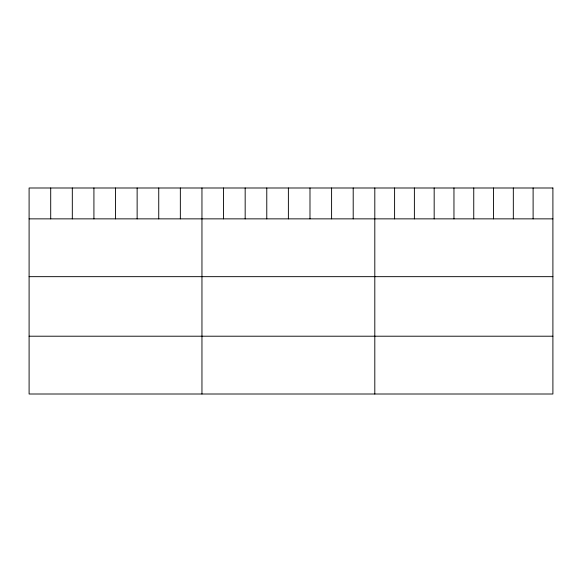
<?xml version="1.0" encoding="UTF-8"?>
<svg xmlns="http://www.w3.org/2000/svg" width="582" height="582" viewBox="0 0 582 582"><rect width="100%" height="100%" fill="white"/><g stroke="black" fill="none" stroke-linecap="round" stroke-linejoin="round"><path stroke-width="0.87" d="M29.1 218.861L552.9 218.861M29.1 276.661L552.9 276.661M29.1 336.207L552.9 336.207M533.112 187.993L533.112 218.861M513.324 187.993L513.324 218.861M493.536 187.993L493.536 218.861M473.748 187.993L473.748 218.861M453.96 187.993L453.96 218.861M434.172 187.993L434.172 218.861M414.384 187.993L414.384 218.861M394.596 187.993L394.596 218.861M374.808 187.993L374.808 394.007M353.201 187.993L353.201 218.861M331.595 187.993L331.595 218.861M309.988 187.993L309.988 218.861M288.381 187.993L288.381 218.861M266.774 187.993L266.774 218.861M245.168 187.993L245.168 218.861M223.561 187.993L223.561 218.861M201.954 187.993L201.954 394.007M180.347 187.993L180.347 218.861M158.74 187.993L158.74 218.861M137.134 187.993L137.134 218.861M115.527 187.993L115.527 218.861M93.92 187.993L93.92 218.861M72.314 187.993L72.314 218.861M50.707 187.993L50.707 218.861M552.9 187.993L29.1 187.993L29.1 394.007L552.9 394.007L552.9 187.993"/></g></svg>
